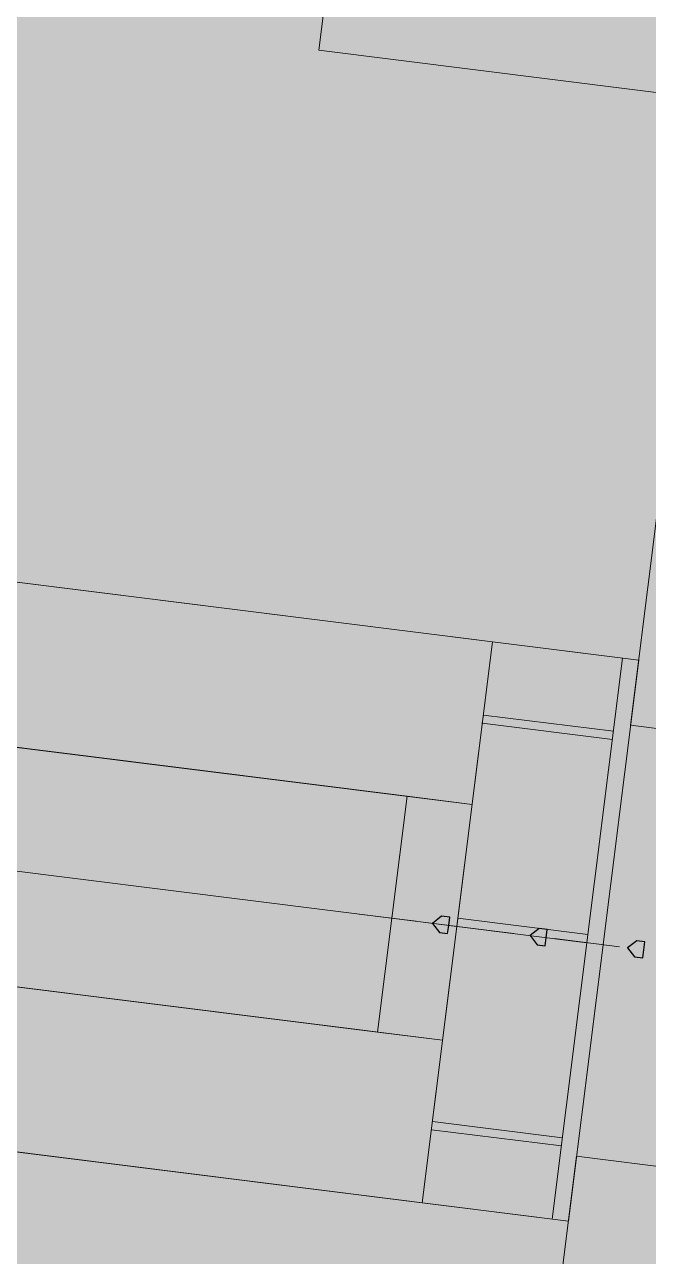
# Model space of a CAD drawing. Header units: metres. Extents: x -4 to 509425, y 7549 to 4732445.
# Drawn here: x 476019.263 to 476019.908, y 4719777.411 to 4719778.683 of the extents above; entities that cross this region are included whole.
import ezdxf

# ---------------------------------------------------------------- set-up
doc = ezdxf.new("R2010")
doc.units = ezdxf.units.M
doc.header["$LTSCALE"] = 0.01
doc.header["$MEASUREMENT"] = 0
doc.layers.get('0').update_dxf_attribs({"lineweight": 0})
for name, color, linetype in [('_SUBESTACIÓN', 1, 'Continuous'), ('NUDO GAROÑA', 211, 'Continuous'), ('SUBESTACION LA VID', 253, 'Continuous')]:
    doc.layers.add(name, color=color, linetype=linetype)

# ---------------------------------------------------------------- blocks, each defined once
blk = doc.blocks.new('A$Cfff6051d')
at = {"layer": 'SUBESTACION LA VID', "transparency": 33554687}
h = blk.add_hatch(color=256, dxfattribs=at)
h.dxf.hatch_style = 2
h.paths.add_polyline_path([(476019.7014, 4719777.7526), (476019.7024, 4719777.761), (476019.694, 4719777.762), (476019.6846, 4719777.7547), (476019.6919, 4719777.7452), (476019.7003, 4719777.7442)])
h = blk.add_hatch(color=256, dxfattribs=at)
h.dxf.hatch_style = 2
h.paths.add_polyline_path([(476019.8022, 4719777.7399), (476019.8033, 4719777.7483), (476019.7949, 4719777.7494), (476019.7854, 4719777.742), (476019.7927, 4719777.7326), (476019.8011, 4719777.7315)])
h = blk.add_hatch(color=256, dxfattribs=at)
h.dxf.hatch_style = 2
h.paths.add_polyline_path([(476019.903, 4719777.7273), (476019.9041, 4719777.7357), (476019.8957, 4719777.7368), (476019.8862, 4719777.7294), (476019.8935, 4719777.72), (476019.9019, 4719777.7189)])
at = {"layer": 'SUBESTACION LA VID', "lineweight": 15}
for p, q in [((476019.8979, 4719778.0266), (476006.8857, 4719779.6579)), ((476019.7256, 4719777.8775), (476007.0075, 4719779.472)), ((476019.695, 4719777.6339), (476006.9769, 4719779.2284)), ((476019.8252, 4719777.447), (476006.8131, 4719779.0783)), ((476019.674, 4719777.4659), (476019.7467, 4719778.0455)), ((476019.8811, 4719778.0287), (476019.8084, 4719777.4491)), ((476019.8979, 4719778.0266), (476019.8252, 4719777.447)), ((476019.8705, 4719777.9447), (476019.7361, 4719777.9615)), ((476019.7518, 4719777.7463), (476018.4917, 4719777.9042)), ((476019.6678, 4719777.7568), (476019.609, 4719777.7642)), ((476019.8453, 4719777.7431), (476019.7108, 4719777.7599)), ((476019.8442, 4719777.7347), (476019.7098, 4719777.7515)), ((476019.7686, 4719777.7441), (476019.7098, 4719777.7515)), ((476019.8778, 4719777.7305), (476019.8106, 4719777.7389)), ((476019.8179, 4719777.5247), (476019.6835, 4719777.5415)), ((476019.8189, 4719777.5331), (476019.6845, 4719777.5499))]:
    blk.add_line(p, q, dxfattribs=at)
at = {"layer": 'SUBESTACION LA VID', "lineweight": 0}
blk.add_line((476019.674, 4719777.4659), (476019.8252, 4719777.447), dxfattribs=at)
at = {"layer": 'SUBESTACION LA VID', "lineweight": 15}
for points in [[(476019.7467, 4719778.0455), (476017.3694, 4719778.3436)], [(476019.2048, 4719777.9428), (476019.6584, 4719777.886), (476019.6426, 4719777.7599), (476019.7098, 4719777.7515), (476019.7467, 4719778.0455)], [(476019.674, 4719777.4659), (476017.2967, 4719777.764)], [(476019.1742, 4719777.6992), (476019.6278, 4719777.6423), (476019.6426, 4719777.7599), (476019.7098, 4719777.7515), (476019.674, 4719777.4659)], [(476020.3485, 4719778.5588), (476020.7518, 4719778.5083), (476020.8318, 4719779.1467), (476019.6474, 4719779.2952), (476019.5673, 4719778.6567), (476019.9705, 4719778.6062)], [(476020.1582, 4719777.9257), (476020.2674, 4719777.912), (476020.4023, 4719778.9872), (476020.0242, 4719779.0346), (476019.8894, 4719777.9594), (476019.9986, 4719777.9457)], [(476019.674, 4719777.4659), (476019.8252, 4719777.447), (476019.8979, 4719778.0266), (476019.7467, 4719778.0455), (476019.674, 4719777.4659)], [(476019.8716, 4719777.9531), (476019.7372, 4719777.9699), (476019.7361, 4719777.9615)], [(476019.7256, 4719777.8775), (476019.6584, 4719777.886), (476019.6278, 4719777.6423), (476019.695, 4719777.6339)], [(476020.1024, 4719777.4805), (476020.2116, 4719777.4668), (476020.0768, 4719776.3915), (476019.6988, 4719776.4389), (476019.8336, 4719777.5142), (476019.9428, 4719777.5005)]]:
    blk.add_lwpolyline(points, dxfattribs=at)
at = {"layer": 'SUBESTACION LA VID'}
for points in [[(476019.7014, 4719777.7526), (476019.7024, 4719777.761), (476019.694, 4719777.762), (476019.6846, 4719777.7547), (476019.6919, 4719777.7452), (476019.7003, 4719777.7442)], [(476019.8022, 4719777.7399), (476019.8033, 4719777.7483), (476019.7949, 4719777.7494), (476019.7854, 4719777.742), (476019.7927, 4719777.7326), (476019.8011, 4719777.7315)], [(476019.903, 4719777.7273), (476019.9041, 4719777.7357), (476019.8957, 4719777.7368), (476019.8862, 4719777.7294), (476019.8935, 4719777.72), (476019.9019, 4719777.7189)]]:
    blk.add_lwpolyline(points, close=True, dxfattribs=at)
at = {"layer": 'SUBESTACION LA VID', "lineweight": 0}
for points in [[(476019.7014, 4719777.7526), (476019.7024, 4719777.761), (476019.694, 4719777.762), (476019.6846, 4719777.7547), (476019.6919, 4719777.7452), (476019.7003, 4719777.7442)], [(476019.8022, 4719777.7399), (476019.8033, 4719777.7483), (476019.7949, 4719777.7494), (476019.7854, 4719777.742), (476019.7927, 4719777.7326), (476019.8011, 4719777.7315)], [(476019.903, 4719777.7273), (476019.9041, 4719777.7357), (476019.8957, 4719777.7368), (476019.8862, 4719777.7294), (476019.8935, 4719777.72), (476019.9019, 4719777.7189)]]:
    blk.add_lwpolyline(points, close=True, dxfattribs=at)

msp = doc.modelspace()

# ---------------------------------------------------------------- hatches: boundary and pattern name
at = {"layer": '_SUBESTACIÓN', "transparency": 33554559}
h = msp.add_hatch(color=1, dxfattribs=at)
h.dxf.hatch_style = 1
h.paths.add_polyline_path([(475968.6399, 4719805.825), (476089.9386, 4719790.615), (476078.1686, 4719696.74), (475956.8686, 4719711.9502)])

# ---------------------------------------------------------------- linework, layer by layer
at = {"layer": 'NUDO GAROÑA', "color": 1, "const_width": 10}
msp.add_lwpolyline([(476020.09, 4719778), (476049.4926, 4719860.7903)], dxfattribs=at)

# ---------------------------------------------------------------- block references
at = {"linetype": 'Continuous'}
msp.add_blockref('A$Cfff6051d', (0, 0), dxfattribs=at)

doc.saveas('drawing.dxf')
